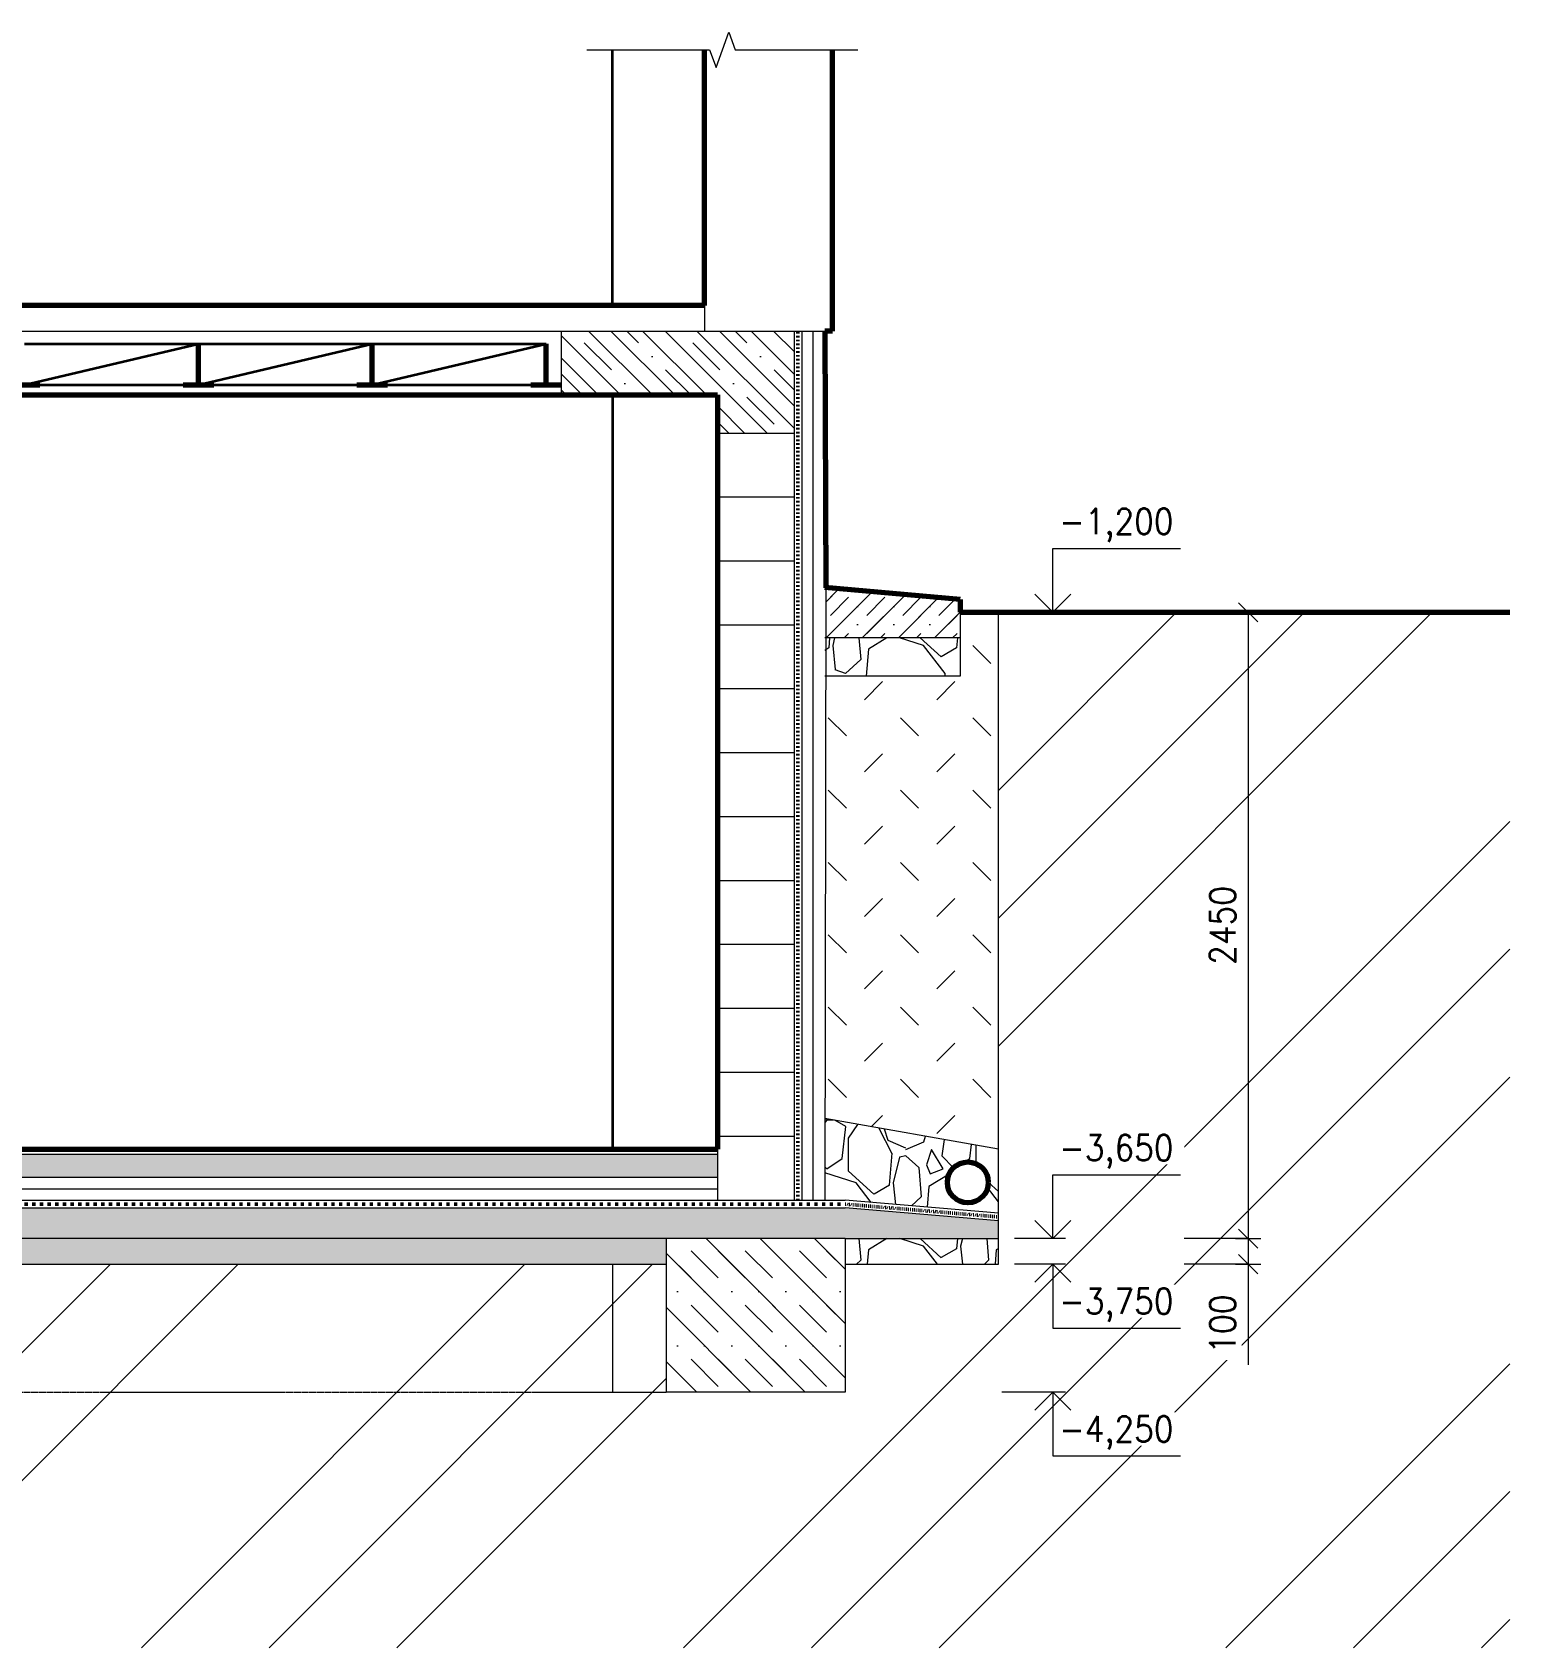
# Model space of a CAD drawing. Header units: millimetres. Extents: x 1661 to 67848, y 26800 to 53490.
# Drawn here: x 52499 to 58279, y 26800 to 33119 of the extents above; entities that cross this region are included whole.
import ezdxf

# ---------------------------------------------------------------- set-up
doc = ezdxf.new("R2010")
doc.units = ezdxf.units.MM
doc.header["$MEASUREMENT"] = 0
doc.linetypes.add('ACAD_ISO02W100', pattern=[15, 12, -3])
doc.linetypes.add('ACAD_ISO03W100', pattern=[30, 12, -18])
doc.layers.get('Defpoints').update_dxf_attribs({"color": 8})
for name, color, linetype, lineweight in [('0.18', 51, 'Continuous', 18), ('0.25', 7, 'Continuous', 25), ('0.35', 6, 'Continuous', 35), ('0.7', 30, 'Continuous', 70), ('Hydroizolácia', 50, 'ACAD_ISO03W100', 50)]:
    doc.layers.add(name, color=color, linetype=linetype, lineweight=lineweight)
doc.styles.add('MyTextStyle', font='romans.shx', dxfattribs={"width": 0.9})
doc.linetypes.add('TEPELNAIZOLACIA', pattern='A,0.004,[1,tepelnaizolacia,S=1,R=360,X=0,Y=0],-400', length=400.004)
doc.dimstyles.new('Standard SK int', dxfattribs={"dimtxt": 100, "dimasz": 75, "dimexe": 50, "dimexo": 0, "dimgap": 50, "dimtad": 1, "dimdec": 0, "dimrnd": 5, "dimzin": 0, "dimtxsty": 'MyTextStyle', "dimblk": 'OBLIQUE', "dimcen": 0, "dimclrd": 51, "dimclre": 51, "dimadec": 0, "dimazin": 1, "dimtm": 1e-09, "dimtfac": 1, "dimtdec": 0, "dimtofl": 0, "dimtmove": 0, "dimatfit": 2, "dimfxl": 50, "dimfxlon": 1, "dimtfill": 1, "dimtfillclr": 250, "dimtolj": 1, "dimtzin": 0, "dimlwd": 18, "dimlwe": 18, "dimarcsym": 0})
pattern_1 = [(318.01279, (11176.726, 18972.93), (4500, -4000), [67.268, -6659.544]), (274.96974, (11226.726, 18927.93), (-500, 6000), [115.434, -11427.9624]), (222.51045, (11236.726, 18812.93), (5500, 5000), [81.394, -8058.0163]), (357.27369, (11361.726, 18617.93), (-10000, 500), [105.119, -10406.779]), (22.833654, (11466.726, 18612.93), (-6000, -2500), [103.0775, -10204.6866]), (87.27369, (11561.726, 18652.93), (-500, -10000), [105.119, -10406.779]), (127.69424, (11566.726, 18757.93), (5000, -6500), [139.0145, -13762.4243]), (162.25533, (11481.726, 18867.93), (-11000, 3500), [131.244, -12993.1607]), (211.429566, (11356.726, 18907.93), (-6500, -4000), [105.475, -10442.0366]), (265.23636, (11266.726, 18852.93), (500, 5500), [120.416, -5900.3813]), (312.397438, (11256.726, 18732.93), (5500, -6000), [155.724, -15416.6875]), (228.81407, (11366.726, 19112.93), (-3000, -3500), [53.1505, -5261.9224]), (261.469234, (11331.726, 19072.93), (1000, 6500), [101.1185, -10010.7557]), (315, (11316.73, 18972.93), (500, -9e-14), [70.7105, -636.3963]), (293.19859, (11256.726, 18937.93), (-1000, 2500), [38.079, -3769.8076]), (21.8014, (11271.73, 18902.93), (-1500, -500), [53.8515, -2638.731]), (120.96376, (11321.73, 18922.93), (-1000, 1500), [87.4645, -2828.0114]), (251.56505, (11276.73, 18997.93), (500, 1000), [63.2455, -1517.8933]), (106.38954, (11271.726, 18612.93), (-1500, 5000), [88.6, -8771.4226]), (160.34618, (11246.726, 18697.93), (5500, -2000), [74.3305, -7358.704]), (23.19859, (11176.726, 18997.93), (-2500, -1000), [76.1575, -3731.729]), (73.61046, (11246.726, 19027.93), (-1500, -5000), [88.6, -8771.4226]), (69.44395, (11581.726, 18612.93), (-1000, -2500), [85.44, -4186.562]), (24.77514, (11611.726, 18692.93), (-5500, -2500), [71.589, -7087.3215]), (156.80141, (11676.726, 19002.93), (-2500, 1000), [76.1575, -3731.729]), (107.354025, (11606.726, 19032.93), (2000, -6500), [83.8155, -8297.712]), (159.44395, (11676.726, 18757.93), (2500, -1000), [42.72, -4229.282]), (191.30993, (11676.73, 18972.93), (-2000, -500), [25.495, -2524.015]), (255.96376, (11651.73, 18967.93), (500, 1500), [103.0775, -1958.4753]), (276.009006, (11626.726, 18867.93), (-500, 5000), [95.525, -9456.9616]), (33.69007, (11366.73, 18922.93), (-1000, -500), [72.111, -1730.6646]), (83.157227, (11426.726, 18962.93), (1000, 8500), [125.897, -12463.7813]), (150.9454, (11441.726, 19087.93), (3500, -2000), [51.478, -5096.337]), (180, (11396.73, 19112.93), (-500, -500), [30, -470]), (210.25644, (11611.726, 18857.93), (3500, 2000), [69.462, -6876.76]), (138.01279, (11551.726, 18822.93), (-4500, 4000), [134.536, -6592.276]), (90, (11451.73, 18912.93), (-500, 500), [130, -370]), (55.30485, (11451.726, 19042.93), (3500, 5000), [79.057, -7826.637]), (344.0546, (11496.726, 19107.93), (2000, -500), [72.801, -3567.254]), (297.645975, (11566.726, 19087.93), (5000, -9500), [118.5325, -11734.737]), (265.42608, (11621.726, 18982.93), (-500, -6500), [125.3995, -12414.5367])]

# ---------------------------------------------------------------- blocks, each defined once
blk = doc.blocks.new('_Oblique')
at = {"color": 0, "linetype": 'ByBlock', "lineweight": -2}
blk.add_line((-0.5, -0.5), (0.5, 0.5), dxfattribs=at)
blk = doc.blocks.new('*D81')
at = {"layer": '0.25', "color": 51, "linetype": 'Continuous', "lineweight": 18, "transparency": 16777216}
for p, q in [((50390.3, 28750.5), (50290.3, 28750.5)), ((50340.3, 28750.5), (50340.3, 28550.5)), ((50390.3, 28550.5), (50290.3, 28550.5))]:
    blk.add_line(p, q, dxfattribs=at)
at = {"layer": 'Defpoints', "color": 0, "transparency": 16777216}
for p in [(50748.7, 28750.5), (50340.3, 28550.5), (55178.7, 28550.5)]:
    blk.add_point(p, dxfattribs=at)
at = {"layer": '0.25', "color": 51, "lineweight": 18, "transparency": 16777216, "xscale": 75, "yscale": 75, "zscale": 75, "rotation": 270}
blk.add_blockref('_Oblique', (50340.3, 28550.5), dxfattribs=at)
at = {"layer": '0.25', "color": 0, "transparency": 16777216, "insert": (50217.7, 28914.4), "char_height": 100, "attachment_point": 5, "rotation": 90, "style": 'MyTextStyle', "bg_fill": 3, "box_fill_scale": 1.25, "bg_fill_color": 256, "bg_fill_true_color": 13158600, "bg_fill_transparency": 0}
blk.add_mtext('\\A1;200', dxfattribs=at)
at = {"layer": '0.25', "color": 51, "lineweight": 18, "transparency": 16777216, "xscale": 75, "yscale": 75, "zscale": 75, "rotation": 90}
blk.add_blockref('_Oblique', (50340.3, 28750.5), dxfattribs=at)
blk = doc.blocks.new('*D82')
at = {"layer": '0.25', "color": 51, "linetype": 'Continuous', "lineweight": 18, "transparency": 16777216}
for p, q in [((50570.7, 28766), (50570.7, 29084.5)), ((50340.3, 28475.5), (50570.7, 28766)), ((50390.3, 28550.5), (50290.3, 28550.5)), ((50340.3, 28550.5), (50340.3, 28400.5)), ((50390.3, 28400.5), (50290.3, 28400.5))]:
    blk.add_line(p, q, dxfattribs=at)
at = {"layer": 'Defpoints', "color": 0, "transparency": 16777216}
for p in [(55178.7, 28550.5), (50340.3, 28400.5), (50548.7, 28400.5)]:
    blk.add_point(p, dxfattribs=at)
at = {"layer": '0.25', "color": 51, "lineweight": 18, "transparency": 16777216, "xscale": 75, "yscale": 75, "zscale": 75}
for p, rotation in [((50340.3, 28550.5), 90), ((50340.3, 28400.5), 270)]:
    blk.add_blockref('_Oblique', p, dxfattribs=dict(at, rotation=rotation))
at = {"layer": '0.25', "color": 0, "transparency": 16777216, "insert": (50470.7, 28925.2), "char_height": 100, "attachment_point": 5, "rotation": 90, "style": 'MyTextStyle', "bg_fill": 3, "box_fill_scale": 1.25, "bg_fill_color": 256, "bg_fill_true_color": 13158600, "bg_fill_transparency": 0}
blk.add_mtext('\\A1;150', dxfattribs=at)
blk = doc.blocks.new('*D92')
at = {"layer": '0.25', "color": 51, "linetype": 'Continuous', "lineweight": 18, "transparency": 16777216}
for p, q in [((51878.2, 28550.5), (51778.2, 28550.5)), ((51828.2, 28400.5), (51828.2, 28550.5)), ((51778.2, 28400.5), (51878.2, 28400.5))]:
    blk.add_line(p, q, dxfattribs=at)
at = {"layer": 'Defpoints', "color": 0, "transparency": 16777216}
for p in [(55678.7, 28550.5), (51548.7, 28400.5)]:
    blk.add_point(p, dxfattribs=at)
at = {"layer": '0.25', "color": 0, "transparency": 16777216, "insert": (51728.2, 28475.5), "char_height": 100, "attachment_point": 5, "rotation": 90, "style": 'MyTextStyle', "bg_fill": 3, "box_fill_scale": 1.25, "bg_fill_color": 256, "bg_fill_true_color": 13158600, "bg_fill_transparency": 0}
blk.add_mtext('\\A1;150', dxfattribs=at)
at = {"layer": 'Defpoints', "color": 0, "transparency": 16777216}
blk.add_point((51828.2, 28550.5), dxfattribs=at)
at = {"layer": '0.25', "color": 51, "lineweight": 18, "transparency": 16777216, "xscale": 75, "yscale": 75, "zscale": 75}
for p, rotation in [((51828.2, 28550.5), 90), ((51828.2, 28400.5), 270)]:
    blk.add_blockref('_Oblique', p, dxfattribs=dict(at, rotation=rotation))
blk = doc.blocks.new('*D93')
at = {"layer": '0.25', "color": 51, "linetype": 'Continuous', "lineweight": 18, "transparency": 16777216}
for p, q in [((51778.2, 28750.5), (51878.2, 28750.5)), ((51828.2, 28550.5), (51828.2, 28750.5)), ((51878.2, 28550.5), (51778.2, 28550.5))]:
    blk.add_line(p, q, dxfattribs=at)
at = {"layer": 'Defpoints', "color": 0, "transparency": 16777216}
for p in [(51348.7, 28750.5), (51828.2, 28750.5), (55678.7, 28550.5)]:
    blk.add_point(p, dxfattribs=at)
at = {"layer": '0.25', "color": 51, "lineweight": 18, "transparency": 16777216, "xscale": 75, "yscale": 75, "zscale": 75, "rotation": 270}
blk.add_blockref('_Oblique', (51828.2, 28550.5), dxfattribs=at)
at = {"layer": '0.25', "color": 0, "transparency": 16777216, "insert": (51712.9, 28911), "char_height": 100, "attachment_point": 5, "rotation": 90, "style": 'MyTextStyle', "bg_fill": 3, "box_fill_scale": 1.25, "bg_fill_color": 256, "bg_fill_true_color": 13158600, "bg_fill_transparency": 0}
blk.add_mtext('\\A1;200', dxfattribs=at)
at = {"layer": '0.25', "color": 51, "lineweight": 18, "transparency": 16777216, "xscale": 75, "yscale": 75, "zscale": 75, "rotation": 90}
blk.add_blockref('_Oblique', (51828.2, 28750.5), dxfattribs=at)
blk = doc.blocks.new('*D102')
at = {"layer": '0.25', "color": 51, "linetype": 'Continuous', "lineweight": 18, "transparency": 16777216}
for p, q in [((57205.4, 30850.5), (57305.4, 30850.5)), ((57255.4, 30850.5), (57255.4, 28400.5)), ((57205.4, 28400.5), (57305.4, 28400.5))]:
    blk.add_line(p, q, dxfattribs=at)
at = {"layer": 'Defpoints', "color": 0, "transparency": 16777216}
for p in [(56278.7, 30850.5), (56278.7, 28400.5), (57255.4, 28400.5)]:
    blk.add_point(p, dxfattribs=at)
at = {"layer": '0.25', "color": 51, "lineweight": 18, "transparency": 16777216, "xscale": 75, "yscale": 75, "zscale": 75}
for p, rotation in [((57255.4, 30850.5), 90), ((57255.4, 28400.5), 270)]:
    blk.add_blockref('_Oblique', p, dxfattribs=dict(at, rotation=rotation))
at = {"layer": '0.25', "color": 0, "transparency": 16777216, "insert": (57155.4, 29625.5), "char_height": 100, "attachment_point": 5, "rotation": 90, "style": 'MyTextStyle', "bg_fill": 3, "box_fill_scale": 1.25, "bg_fill_color": 256, "bg_fill_true_color": 13158600, "bg_fill_transparency": 0}
blk.add_mtext('\\A1;2450', dxfattribs=at)
blk = doc.blocks.new('*D103')
at = {"layer": '0.25', "color": 51, "linetype": 'Continuous', "lineweight": 18, "transparency": 16777216}
for p, q in [((57205.4, 28400.5), (57305.4, 28400.5)), ((57255.4, 28400.5), (57255.4, 28300.5)), ((57205.4, 28300.5), (57305.4, 28300.5)), ((57255.4, 28300.5), (57255.4, 27906.9))]:
    blk.add_line(p, q, dxfattribs=at)
at = {"layer": 'Defpoints', "color": 0, "transparency": 16777216}
for p in [(56278.7, 28400.5), (56278.7, 28300.5), (57255.4, 28300.5)]:
    blk.add_point(p, dxfattribs=at)
at = {"layer": '0.25', "color": 51, "lineweight": 18, "transparency": 16777216, "xscale": 75, "yscale": 75, "zscale": 75}
for p, rotation in [((57255.4, 28400.5), 90), ((57255.4, 28300.5), 270)]:
    blk.add_blockref('_Oblique', p, dxfattribs=dict(at, rotation=rotation))
at = {"layer": '0.25', "color": 0, "transparency": 16777216, "insert": (57155.4, 28066.2), "char_height": 100, "attachment_point": 5, "rotation": 90, "style": 'MyTextStyle', "bg_fill": 3, "box_fill_scale": 1.25, "bg_fill_color": 256, "bg_fill_true_color": 13158600, "bg_fill_transparency": 0}
blk.add_mtext('\\A1;100', dxfattribs=at)

msp = doc.modelspace()

# ---------------------------------------------------------------- hatches: boundary and pattern name
at = {"layer": '0.18'}
h = msp.add_hatch(dxfattribs=at)
h.set_pattern_fill('BETONSVYSTUZOU', color=256, scale=150, angle=90, pattern_type=2)
h.set_pattern_definition([(135, (11913.36, 10010.97), (-212.13203, 1e-14), []), (135, (11913.36, 10160.97), (-318.19805, 106.066), [150, -75, 0, -75]), (135, (11913.36, 10310.97), (-212.13203, 1e-14), [])])
h.paths.add_polyline_path([(55478.7, 31950.5), (54568.7, 31950.5), (54568.7, 31700.5), (55178.7, 31700.5), (55178.7, 31550.5), (55478.7, 31550.5)])
h = msp.add_hatch(dxfattribs=at)
h.set_pattern_fill('BETONBEZVYSTUZE', color=256, scale=100, pattern_type=2)
h.set_pattern_definition([(45, (56228.65, 30950.5), (0, 141.421), []), (45, (56328.654, 31050.496), (0, 70.7107), [100, -50, 0, -50])])
h.paths.add_polyline_path([(56128.7, 30850.5), (56128.7, 30900.5), (55602.7, 30946.5), (55602.4, 30750.5), (56128.7, 30750.5)])
h = msp.add_hatch(dxfattribs=at)
h.set_pattern_fill('ZEMINAPOVODNA', color=256, scale=500, pattern_type=2)
h.set_pattern_definition([(45, (43318.7, 27800.5), (0, 2121.32), []), (45, (43818.7, 27800.5), (0, 2121.32), []), (45, (44318.7, 27800.5), (0, 2121.32), [])])
h.paths.add_polyline_path([(42718.7, 30850.5), (40718.7, 30850.5), (40718.7, 26800.5), (58278.7, 26800.5), (58278.7, 30850.5), (56278.7, 30850.5), (56278.7, 28300.5), (55678.7, 28300.5), (55678.7, 27800.5), (54978.7, 27800.5), (44018.7, 27800.5), (43318.7, 27800.5), (43318.7, 28300.5), (42718.7, 28300.5)])
h.paths.add_polyline_path([(46468.7, 28300.5), (44018.7, 28300.5), (44018.7, 27900.5), (46468.7, 27900.5)], flags=16)
h.paths.add_polyline_path([(54978.7, 28300.5), (47168.7, 28300.5), (47168.7, 27900.5), (46468.7, 27900.5), (44018.7, 27900.5), (44018.7, 27800.5), (54978.7, 27800.5)], flags=17)
h = msp.add_hatch(dxfattribs=at)
h.set_pattern_fill('ZEMINANASYPANA', color=256, scale=100, pattern_type=2)
h.set_pattern_definition([(45, (11913.36, 9860.97), (0, 282.8427), [100, -300]), (135, (12125.46, 10002.39), (-282.8427, 2e-14), [100, -300])])
h.paths.add_polyline_path([(55598.7, 28870.4), (56278.7, 28750.5), (56278.7, 30850.5), (56128.7, 30850.5), (56128.7, 30600.5), (55598.7, 30600.5)])
h = msp.add_hatch(dxfattribs=at)
h.set_pattern_fill('GRAVEL', color=256, scale=500, angle=90)
h.set_pattern_definition([(318.01279, (11176.726, 18822.93), (4500, -4000), [67.268, -6659.544]), (274.96974, (11226.726, 18777.93), (-500, 6000), [115.434, -11427.9624]), (222.51045, (11236.726, 18662.93), (5500, 5000), [81.394, -8058.0163]), (357.27369, (11361.726, 18467.93), (-10000, 500), [105.119, -10406.779]), (22.833654, (11466.726, 18462.93), (-6000, -2500), [103.0775, -10204.6866]), (87.27369, (11561.726, 18502.93), (-500, -10000), [105.119, -10406.779]), (127.69424, (11566.726, 18607.93), (5000, -6500), [139.0145, -13762.4243]), (162.25533, (11481.726, 18717.93), (-11000, 3500), [131.244, -12993.1607]), (211.429566, (11356.726, 18757.93), (-6500, -4000), [105.475, -10442.0366]), (265.23636, (11266.726, 18702.93), (500, 5500), [120.416, -5900.3813]), (312.397438, (11256.726, 18582.93), (5500, -6000), [155.724, -15416.6875]), (228.81407, (11366.726, 18962.93), (-3000, -3500), [53.1505, -5261.9224]), (261.469234, (11331.726, 18922.93), (1000, 6500), [101.1185, -10010.7557]), (315, (11316.73, 18822.93), (500, -9e-14), [70.7105, -636.3963]), (293.19859, (11256.726, 18787.93), (-1000, 2500), [38.079, -3769.8076]), (21.8014, (11271.73, 18752.93), (-1500, -500), [53.8515, -2638.731]), (120.96376, (11321.73, 18772.93), (-1000, 1500), [87.4645, -2828.0114]), (251.56505, (11276.73, 18847.93), (500, 1000), [63.2455, -1517.8933]), (106.38954, (11271.726, 18462.93), (-1500, 5000), [88.6, -8771.4226]), (160.34618, (11246.726, 18547.93), (5500, -2000), [74.3305, -7358.704]), (23.19859, (11176.726, 18847.93), (-2500, -1000), [76.1575, -3731.729]), (73.61046, (11246.726, 18877.93), (-1500, -5000), [88.6, -8771.4226]), (69.44395, (11581.726, 18462.93), (-1000, -2500), [85.44, -4186.562]), (24.77514, (11611.726, 18542.93), (-5500, -2500), [71.589, -7087.3215]), (156.80141, (11676.726, 18852.93), (-2500, 1000), [76.1575, -3731.729]), (107.354025, (11606.726, 18882.93), (2000, -6500), [83.8155, -8297.712]), (159.44395, (11676.726, 18607.93), (2500, -1000), [42.72, -4229.282]), (191.30993, (11676.73, 18822.93), (-2000, -500), [25.495, -2524.015]), (255.96376, (11651.73, 18817.93), (500, 1500), [103.0775, -1958.4753]), (276.009006, (11626.726, 18717.93), (-500, 5000), [95.525, -9456.9616]), (33.69007, (11366.73, 18772.93), (-1000, -500), [72.111, -1730.6646]), (83.157227, (11426.726, 18812.93), (1000, 8500), [125.897, -12463.7813]), (150.9454, (11441.726, 18937.93), (3500, -2000), [51.478, -5096.337]), (180, (11396.73, 18962.93), (-500, -500), [30, -470]), (210.25644, (11611.726, 18707.93), (3500, 2000), [69.462, -6876.76]), (138.01279, (11551.726, 18672.93), (-4500, 4000), [134.536, -6592.276]), (90, (11451.73, 18762.93), (-500, 500), [130, -370]), (55.30485, (11451.726, 18892.93), (3500, 5000), [79.057, -7826.637]), (344.0546, (11496.726, 18957.93), (2000, -500), [72.801, -3567.254]), (297.645975, (11566.726, 18937.93), (5000, -9500), [118.5325, -11734.737]), (265.42608, (11621.726, 18832.93), (-500, -6500), [125.3995, -12414.5367])])
h.paths.add_polyline_path([(56128.7, 30700.5), (56128.7, 30750.5), (55598.7, 30750.5), (55598.7, 30600.5), (56128.7, 30600.5)])
h = msp.add_hatch(dxfattribs=at)
h.set_pattern_fill('GRAVEL', color=256, scale=500, angle=90)
h.set_pattern_definition([(318.01279, (11413.364, 10220.965), (4500, -4000), [67.268, -6659.544]), (274.96974, (11463.364, 10175.965), (-500, 6000), [115.434, -11427.9624]), (222.51045, (11473.364, 10060.965), (5500, 5000), [81.394, -8058.0163]), (357.27369, (11598.364, 9865.965), (-10000, 500), [105.119, -10406.779]), (22.833654, (11703.364, 9860.965), (-6000, -2500), [103.0775, -10204.6866]), (87.27369, (11798.364, 9900.965), (-500, -10000), [105.119, -10406.779]), (127.69424, (11803.364, 10005.965), (5000, -6500), [139.0145, -13762.4243]), (162.25533, (11718.364, 10115.965), (-11000, 3500), [131.244, -12993.1607]), (211.429566, (11593.364, 10155.965), (-6500, -4000), [105.475, -10442.0366]), (265.23636, (11503.364, 10100.965), (500, 5500), [120.416, -5900.3813]), (312.397438, (11493.364, 9980.965), (5500, -6000), [155.724, -15416.6875]), (228.81407, (11603.364, 10360.965), (-3000, -3500), [53.1505, -5261.9224]), (261.469234, (11568.364, 10320.965), (1000, 6500), [101.1185, -10010.7557]), (315, (11553.36, 10220.97), (500, -9e-14), [70.7105, -636.3963]), (293.19859, (11493.364, 10185.965), (-1000, 2500), [38.079, -3769.8076]), (21.8014, (11508.36, 10150.965), (-1500, -500), [53.8515, -2638.731]), (120.96376, (11558.36, 10170.965), (-1000, 1500), [87.4645, -2828.0114]), (251.56505, (11513.36, 10245.97), (500, 1000), [63.2455, -1517.8933]), (106.38954, (11508.364, 9860.965), (-1500, 5000), [88.6, -8771.4226]), (160.346176, (11483.364, 9945.965), (5500, -2000), [74.3305, -7358.704]), (23.19859, (11413.364, 10245.965), (-2500, -1000), [76.1575, -3731.729]), (73.61046, (11483.364, 10275.965), (-1500, -5000), [88.6, -8771.4226]), (69.44395, (11818.364, 9860.965), (-1000, -2500), [85.44, -4186.562]), (24.77514, (11848.364, 9940.965), (-5500, -2500), [71.589, -7087.3215]), (156.80141, (11913.364, 10250.965), (-2500, 1000), [76.1575, -3731.729]), (107.354025, (11843.364, 10280.965), (2000, -6500), [83.8155, -8297.712]), (159.44395, (11913.364, 10005.965), (2500, -1000), [42.72, -4229.282]), (191.30993, (11913.36, 10220.97), (-2000, -500), [25.495, -2524.015]), (255.96376, (11888.36, 10215.97), (500, 1500), [103.0775, -1958.4753]), (276.009006, (11863.364, 10115.965), (-500, 5000), [95.525, -9456.9616]), (33.69007, (11603.36, 10170.97), (-1000, -500), [72.111, -1730.6646]), (83.157227, (11663.364, 10210.965), (1000, 8500), [125.897, -12463.7813]), (150.9454, (11678.364, 10335.965), (3500, -2000), [51.478, -5096.337]), (180, (11633.36, 10360.97), (-500, -500), [30, -470]), (210.25644, (11848.364, 10105.965), (3500, 2000), [69.462, -6876.76]), (138.01279, (11788.364, 10070.965), (-4500, 4000), [134.536, -6592.276]), (90, (11688.36, 10160.97), (-500, 500), [130, -370]), (55.30485, (11688.364, 10290.965), (3500, 5000), [79.057, -7826.637]), (344.0546, (11733.364, 10355.965), (2000, -500), [72.801, -3567.254]), (297.645975, (11803.364, 10335.965), (5000, -9500), [118.5325, -11734.737]), (265.42608, (11858.364, 10230.965), (-500, -6500), [125.3995, -12414.5367])])
h.paths.add_polyline_path([(56278.7, 28500.5), (56278.7, 28750.5), (55599.2, 28870.3), (55598.7, 28550.5), (55678.7, 28550.5)])
h.paths.add_polyline_path([(56238.7, 28620.5, -1), (56078.7, 28620.5, -1)], flags=16)
h = msp.add_hatch(dxfattribs=at)
h.set_pattern_fill('BETONBEZVYSTUZE', color=256, scale=65, angle=90, pattern_type=2)
h.set_pattern_definition([(135, (46603.654, 28735.42), (-91.9239, 6e-15), []), (135, (46538.654, 28800.418), (-45.96194, 3e-15), [65, -32.5, 0, -32.5])])
h.paths.add_polyline_path([(55178.7, 28730.5), (46968.7, 28730.5), (46968.7, 28640.5), (55178.7, 28640.5)])
h = msp.add_hatch(dxfattribs=at)
h.set_pattern_fill('BETONBEZVYSTUZE', color=256, scale=75, pattern_type=2)
h.set_pattern_definition([(45, (43393.654, 28475.496), (0, 106.066), []), (45, (43468.654, 28550.496), (0, 53.03301), [75, -37.5, 0, -37.5])])
h.paths.add_polyline_path([(55678.7, 28520.5), (43318.7, 28520.5), (42718.7, 28470.5), (42718.7, 28400.5), (43318.7, 28400.5), (44018.7, 28400.5), (46468.7, 28400.5), (47168.7, 28400.5), (54978.7, 28400.5), (55678.7, 28400.5), (56278.7, 28400.5), (56278.7, 28470.5)])
h = msp.add_hatch(dxfattribs=at)
h.set_pattern_fill('GRAVEL', color=256, scale=500, angle=90)
h.set_pattern_definition(pattern_1)
h.paths.add_polyline_path([(54978.7, 28300.5), (54978.7, 28400.5), (47168.7, 28400.5), (47168.7, 28300.5)])
h = msp.add_hatch(dxfattribs=at)
h.set_pattern_fill('BETONBEZVYSTUZE', color=256, scale=150, angle=90, pattern_type=2)
h.set_pattern_definition([(135, (11526.73, 18762.93), (-212.13203, 1e-14), []), (135, (11376.73, 18912.93), (-106.06602, 6e-15), [150, -75, 0, -75])])
h.paths.add_polyline_path([(54978.7, 27800.5), (55678.7, 27800.5), (55678.7, 28400.5), (54978.7, 28400.5)])
h = msp.add_hatch(dxfattribs=at)
h.set_pattern_fill('GRAVEL', color=256, scale=500, angle=90)
h.set_pattern_definition(pattern_1)
h.paths.add_polyline_path([(55678.7, 28400.5), (55678.7, 28300.5), (56278.7, 28300.5), (56278.7, 28400.5)])

# ---------------------------------------------------------------- linework, layer by layer
for p, q in [((55128.7, 32050.5), (55128.7, 31950.5)), ((43398.7, 31950.5), (55598.7, 31950.5)), ((54568.7, 31700.5), (54568.7, 31950.5)), ((55478.7, 31950.5), (55478.7, 28550.5)), ((55508.7, 31950.5), (55508.7, 28550.5)), ((56491.2, 30850.5), (56491.2, 31100.5)), ((56491.2, 31100.5), (56991.2, 31100.5)), ((55602.7, 30946.5), (55598.7, 28550.5)), ((56491.2, 30850.5), (56420.4, 30921.2)), ((56491.2, 30850.5), (56561.9, 30921.2)), ((56128.7, 30850.5), (56128.7, 30750.5)), ((56278.7, 28500.5), (56278.7, 30850.5)), ((56128.7, 30750.5), (55598.7, 30750.5)), ((56128.7, 30750.5), (56128.7, 30600.5)), ((56128.7, 30600.5), (55598.7, 30600.5)), ((56278.7, 28750.5), (55598.7, 28870.4)), ((55178.7, 28750.5), (55178.7, 28550.5)), ((46968.7, 28730.5), (55178.7, 28730.5)), ((46968.7, 28640.5), (55178.7, 28640.5)), ((56491.2, 28400.5), (56491.2, 28650.5)), ((56491.2, 28650.5), (56991.2, 28650.5)), ((43318.7, 28550.5), (55678.7, 28550.5)), ((43318.7, 28520.5), (55678.7, 28520.5)), ((56278.7, 28500.5), (55678.7, 28550.5)), ((56278.7, 28470.5), (55678.7, 28520.5)), ((56278.7, 28400.5), (56278.7, 28500.5)), ((56491.2, 28400.5), (56420.4, 28471.2)), ((56491.2, 28400.5), (56561.9, 28471.2)), ((54978.7, 28400.5), (47168.7, 28400.5)), ((54978.7, 28400.5), (54978.7, 27800.5)), ((55678.7, 28400.5), (54978.7, 28400.5)), ((55678.7, 28400.5), (55678.7, 27800.5)), ((55678.7, 28400.5), (56278.7, 28400.5)), ((56278.7, 28300.5), (56278.7, 28400.5)), ((56541.2, 28400.5), (56341.2, 28400.5)), ((47168.7, 28300.5), (54978.7, 28300.5)), ((55678.7, 28300.5), (56278.7, 28300.5)), ((56541.2, 28300.5), (56341.2, 28300.5)), ((56491.2, 28300.5), (56420.4, 28229.8)), ((56491.2, 28300.5), (56491.2, 28050.5)), ((56491.2, 28300.5), (56561.9, 28229.8)), ((56491.2, 28050.5), (56991.2, 28050.5)), ((55678.7, 27800.5), (54978.7, 27800.5)), ((56541.2, 27800.5), (56291.2, 27800.5)), ((56491.2, 27800.5), (56420.4, 27729.8)), ((56491.2, 27800.5), (56491.2, 27550.5)), ((56491.2, 27800.5), (56561.9, 27729.8)), ((56491.2, 27550.5), (56991.2, 27550.5))]:
    msp.add_line(p, q, dxfattribs=at)
at = {"layer": '0.18', "linetype": 'TEPELNAIZOLACIA', "ltscale": 0.0033}
for p, q in [((55553.7, 28550.5), (55553.7, 31950.5)), ((46968.7, 28595.5), (55178.7, 28595.5))]:
    msp.add_line(p, q, dxfattribs=at)
at = {"layer": '0.18', "linetype": 'Continuous', "ltscale": 0.25}
msp.add_line((55478.7, 31550.5), (55178.7, 31550.5), dxfattribs=at)
at = {"layer": '0.18', "linetype": 'ACAD_ISO02W100', "ltscale": 0.25}
for p, q in [((55478.7, 31300.5), (55178.7, 31300.5)), ((55478.7, 31050.5), (55178.7, 31050.5)), ((55478.7, 30800.5), (55178.7, 30800.5)), ((55478.7, 30550.5), (55178.7, 30550.5)), ((55478.7, 30300.5), (55178.7, 30300.5)), ((55478.7, 30050.5), (55178.7, 30050.5)), ((55478.7, 29800.5), (55178.7, 29800.5)), ((55478.7, 29550.5), (55178.7, 29550.5)), ((55478.7, 29300.5), (55178.7, 29300.5)), ((55478.7, 29050.5), (55178.7, 29050.5)), ((55478.7, 28800.5), (55178.7, 28800.5)), ((54768.7, 28300.5), (54768.7, 27800.5))]:
    msp.add_line(p, q, dxfattribs=at)
at = {"layer": '0.18', "linetype": 'ACAD_ISO02W100', "ltscale": 0.5}
msp.add_line((44018.7, 27800.5), (54978.7, 27800.5), dxfattribs=at)
at = {"layer": '0.18', "linetype": 'Continuous'}
msp.add_lwpolyline([(54668.7, 33050.5), (55148.7, 33050.5), (55173.7, 32981.8), (55223.7, 33119.2), (55248.7, 33050.5), (55728.7, 33050.5)], dxfattribs=at)
at = {"layer": '0.35'}
for p, q in [((54768.7, 32050.5), (54768.7, 33050.5)), ((52468.7, 31900.5), (53148.7, 31900.5)), ((52468.7, 31740.5), (53148.7, 31900.5)), ((53148.7, 31900.5), (53828.7, 31900.5)), ((53148.7, 31740.5), (53828.7, 31900.5)), ((53828.7, 31900.5), (54508.7, 31900.5)), ((53828.7, 31740.5), (54508.7, 31900.5)), ((52528.7, 31740.5), (53088.7, 31740.5)), ((53208.7, 31740.5), (53768.7, 31740.5)), ((53888.7, 31740.5), (54448.7, 31740.5)), ((54768.7, 31700.5), (54768.7, 28750.5))]:
    msp.add_line(p, q, dxfattribs=at)
at = {"layer": '0.7'}
for p, q in [((55128.7, 32050.5), (55128.7, 33050.5)), ((55628.7, 32050.5), (55628.7, 33050.5)), ((55128.7, 32050.5), (46968.7, 32050.5)), ((55628.7, 31950.5), (55628.7, 32050.5)), ((55598.7, 31950.5), (55602.7, 30946.5)), ((55628.7, 31950.5), (55598.7, 31950.5)), ((53148.7, 31740.5), (53148.7, 31900.5)), ((53828.7, 31740.5), (53828.7, 31900.5)), ((54508.7, 31740.5), (54508.7, 31900.5)), ((52408.7, 31740.5), (52528.7, 31740.5)), ((53088.7, 31740.5), (53208.7, 31740.5)), ((53768.7, 31740.5), (53888.7, 31740.5)), ((54448.7, 31740.5), (54568.7, 31740.5)), ((46968.7, 31700.5), (55178.7, 31700.5)), ((55178.7, 31700.5), (55178.7, 28750.5)), ((56128.7, 30900.5), (55598.7, 30946.9)), ((56128.7, 30900.5), (56128.7, 30850.5)), ((56128.7, 30850.5), (58278.7, 30850.5)), ((46968.7, 28750.5), (55178.7, 28750.5))]:
    msp.add_line(p, q, dxfattribs=at)
msp.add_circle((56158.7, 28620.5), 80, dxfattribs=at)
at = {"layer": 'Hydroizolácia', "ltscale": 0.5}
msp.add_line((55493.7, 28550.5), (55493.7, 31950.5), dxfattribs=at)
at = {"layer": 'Hydroizolácia'}
msp.add_line((43318.7, 28535.5), (55678.7, 28535.5), dxfattribs=at)
at = {"layer": 'Hydroizolácia', "ltscale": 0.25}
msp.add_line((55678.7, 28535.5), (56278.7, 28485.5), dxfattribs=at)

# ---------------------------------------------------------------- next in the draw order: texts
at = {"layer": '0.25', "char_height": 100, "attachment_point": 7, "style": 'MyTextStyle', "bg_fill": 3, "box_fill_scale": 1.15, "bg_fill_color": 256, "bg_fill_transparency": 0}
for s, insert in [('{\\Fromans|c238;-1,200}', (56516.2, 31125.5)), ('{\\Fromans|c238;-3,650}', (56516.2, 28675.5)), ('{\\Fromans|c238;-3,750}', (56516.2, 28075.5)), ('{\\Fromans|c238;-4,250}', (56516.2, 27575.5))]:
    msp.add_mtext_dynamic_manual_height_columns(s, width=475, gutter_width=500, heights=[0], dxfattribs=dict(at, insert=insert))

# ---------------------------------------------------------------- next in the draw order: dimensions: what is measured, and where the dimension line sits
at = {"layer": '0.25'}
dim = msp.add_linear_dim(base=(50340.3, 28550.5), p1=(50748.7, 28750.5), p2=(55178.7, 28550.5), angle=90, dimstyle='Standard SK int', override={"dimtmove": 1}, dxfattribs=at)
dim.commit()
dim.dimension.update_dxf_attribs({"geometry": '*D81', "text_midpoint": (50317.7, 28914.4), "dimtype": 160})

# ---------------------------------------------------------------- next in the draw order: dimensions: what is measured, and where the dimension line sits
dim = msp.add_linear_dim(base=(57255.4, 28400.5), p1=(56278.7, 30850.5), p2=(56278.7, 28400.5), angle=90, dimstyle='Standard SK int', dxfattribs=at)
dim.commit()
dim.dimension.update_dxf_attribs({"geometry": '*D102', "text_midpoint": (57155.4, 29625.5)})
dim = msp.add_linear_dim(base=(50340.3, 28400.5), p1=(55178.7, 28550.5), p2=(50548.7, 28400.5), angle=90, dimstyle='Standard SK int', override={"dimtmove": 1}, dxfattribs=at)
dim.commit()
dim.dimension.update_dxf_attribs({"geometry": '*D82', "text_midpoint": (50570.7, 28816), "dimtype": 160})

# ---------------------------------------------------------------- next in the draw order: dimensions: what is measured, and where the dimension line sits
dim = msp.add_linear_dim(base=(51828.2, 28550.5), p1=(51548.7, 28400.5), p2=(55678.7, 28550.5), angle=90, dimstyle='Standard SK int', override={"dimtmove": 1}, dxfattribs=at)
dim.commit()
dim.dimension.update_dxf_attribs({"geometry": '*D92', "text_midpoint": (51828.2, 28475.5), "dimtype": 160})
dim = msp.add_linear_dim(base=(57255.4, 28300.5), p1=(56278.7, 28400.5), p2=(56278.7, 28300.5), angle=90, dimstyle='Standard SK int', dxfattribs=at)
dim.commit()
dim.dimension.update_dxf_attribs({"geometry": '*D103', "text_midpoint": (57255.4, 28066.2), "dimtype": 160})

# ---------------------------------------------------------------- next in the draw order: linework, layer by layer
at = {"layer": '0.18'}
for p, q in [((57255.4, 28400.5), (57005.4, 28400.5)), ((57255.4, 28300.5), (57005.4, 28300.5))]:
    msp.add_line(p, q, dxfattribs=at)

# ---------------------------------------------------------------- next in the draw order: dimensions: what is measured, and where the dimension line sits
at = {"layer": '0.25'}
dim = msp.add_linear_dim(base=(51828.2, 28750.5), p1=(55678.7, 28550.5), p2=(51348.7, 28750.5), angle=90, dimstyle='Standard SK int', override={"dimtmove": 2}, dxfattribs=at)
dim.commit()
dim.dimension.update_dxf_attribs({"geometry": '*D93', "text_midpoint": (51712.9, 28911), "dimtype": 160})

doc.saveas('drawing.dxf')
